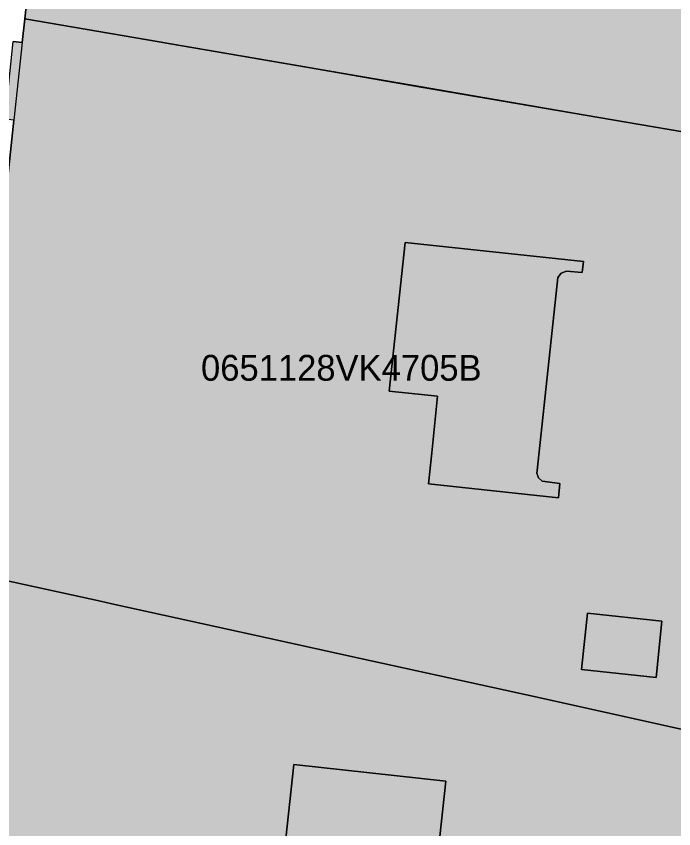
# Model space of a CAD drawing. Header units: metres. Extents: x -6 to 1255, y -2 to 532.
# Drawn here: x 805.31 to 830.76, y 399.18 to 430.64 of the extents above; entities that cross this region are included whole.
import ezdxf

# ---------------------------------------------------------------- set-up
doc = ezdxf.new("R2010")
doc.units = ezdxf.units.M
doc.header["$MEASUREMENT"] = 0
for name, color, linetype, lineweight, true_color in [('TPX_BUILDINGS', 7, 'CONTINUOUS', 0, 0x000000), ('TPX_BUILDINGS_HATCH', 7, 'CONTINUOUS', 0, 0xf0f0f0), ('TPX_BUILDINGS_SHADOWS_HATCH', 7, 'CONTINUOUS', 0, 0x000000), ('TPX_BUILDINGS_SHADOWS_OUTLINES', 7, 'CONTINUOUS', 0, 0x000000), ('TPX_CADASTRES', 7, 'CONTINUOUS', 0, 0x646464), ('TPX_CADASTRES_TEXT', 7, 'CONTINUOUS', 0, 0x000000)]:
    doc.layers.add(name, color=color, linetype=linetype, lineweight=lineweight, true_color=true_color)

msp = doc.modelspace()

# ---------------------------------------------------------------- hatches: boundary and pattern name
at = {"layer": 'TPX_BUILDINGS_HATCH'}
h = msp.add_hatch(color=256, dxfattribs=at)
h.paths.add_polyline_path([(808.032, 452.757), (805.642, 430.536), (810.842, 429.646), (811.282, 429.566), (816.4, 428.685), (820.982, 427.896), (827.322, 426.806), (827.852, 426.716), (832.692, 425.886), (834.122, 429.896), (832.06, 430.105), (833.682, 445.206), (832.182, 445.716), (832.072, 451.366), (826.142, 451.706), (821.1, 452.003), (819.342, 452.106), (818.82, 452.136), (813.282, 452.457), (812.712, 452.487), (808.032, 452.757)])
h.paths.add_polyline_path([(816.93, 433.855), (817.27, 437.115), (825.48, 436.245), (825.12, 433.005), (816.93, 433.855)], flags=16)
h.paths.add_polyline_path([(817.96, 443.955), (818.3, 447.205), (820.6, 446.965), (826.59, 446.345), (826.25, 443.095), (817.96, 443.955)], flags=16)
h = msp.add_hatch(color=256, dxfattribs=at)
h.paths.add_polyline_path([(803.43, 413.035), (803.13, 410.205), (803.472, 410.166), (803.362, 409.126), (808.572, 407.986), (809.012, 407.886), (815.012, 406.566), (818.641, 405.766), (825.471, 404.266), (831.441, 402.946), (831.691, 407.456), (831.871, 410.716), (832.162, 416.106), (832.232, 417.426), (832.47, 421.806), (832.692, 425.886), (827.852, 426.716), (827.322, 426.806), (820.982, 427.896), (816.4, 428.685), (811.282, 429.566), (810.842, 429.646), (805.642, 430.536), (805.542, 429.616), (805.2, 429.655), (804.88, 426.655), (805.222, 426.616), (803.772, 412.996), (803.43, 413.035)])
h.paths.add_polyline_path([(819.75, 416.125), (820.36, 421.875), (827.26, 421.145), (827.21, 420.715), (826.6, 420.765), (826.4, 420.685), (826.27, 420.515), (825.47, 413.045), (825.46, 412.945), (825.52, 412.765), (825.66, 412.635), (826.35, 412.545), (826.29, 411.995), (821.27, 412.535), (821.39, 413.725), (821.62, 415.925), (819.75, 416.125)], flags=16)
h.paths.add_polyline_path([(827.19, 405.345), (827.42, 407.525), (830.3, 407.215), (830.07, 405.035), (827.19, 405.345)], flags=16)
h = msp.add_hatch(color=256, dxfattribs=at)
h.paths.add_polyline_path([(803.362, 409.126), (800.931, 387.636), (806.111, 386.266), (806.381, 386.196), (812.521, 384.576), (814.821, 383.976), (826.011, 381.026), (826.121, 380.997), (826.373, 383.428), (829.712, 383.082), (829.721, 383.186), (830.34, 390.304), (827.134, 390.628), (827.693, 396.149), (830.823, 395.832), (831.211, 400.266), (831.441, 402.946), (825.471, 404.266), (818.641, 405.766), (815.012, 406.566), (809.012, 407.886), (808.572, 407.986), (803.362, 409.126)])
h.paths.add_polyline_path([(814.57, 387.779), (814.981, 391.616), (820.827, 390.989), (820.416, 387.153), (814.57, 387.779)], flags=16)
h.paths.add_polyline_path([(815.643, 397.842), (816.056, 401.658), (821.931, 401.022), (821.518, 397.206), (815.643, 397.842)], flags=16)
at = {"layer": 'TPX_BUILDINGS_SHADOWS_HATCH'}
for points in [[(820.36, 421.875), (819.75, 416.125), (821.62, 415.925), (821.39, 413.725), (821.27, 412.535), (826.29, 411.995), (826.35, 412.545), (825.66, 412.635), (825.52, 412.765), (825.46, 412.945), (825.47, 413.045), (826.27, 420.515), (826.4, 420.685), (826.6, 420.765), (827.21, 420.715), (827.26, 421.145), (820.36, 421.875)], [(827.42, 407.525), (827.19, 405.345), (830.07, 405.035), (830.3, 407.215), (827.42, 407.525)], [(816.056, 401.658), (815.643, 397.842), (821.518, 397.206), (821.931, 401.022), (816.056, 401.658)]]:
    msp.add_hatch(color=256, dxfattribs=at).paths.add_polyline_path(points)

# ---------------------------------------------------------------- linework, layer by layer
at = {"layer": 'TPX_BUILDINGS', "elevation": 0.042}
for points in [[(808.032, 452.757), (805.642, 430.536), (810.842, 429.646), (811.282, 429.566), (816.4, 428.685), (820.982, 427.896), (827.322, 426.806), (827.852, 426.716), (832.692, 425.886), (834.122, 429.896), (832.06, 430.105), (833.682, 445.206), (832.182, 445.716), (832.072, 451.366), (826.142, 451.706), (821.1, 452.003), (819.342, 452.106), (818.82, 452.136), (813.282, 452.457), (812.712, 452.487)], [(819.75, 416.125), (820.36, 421.875), (827.26, 421.145), (827.21, 420.715), (826.6, 420.765), (826.4, 420.685), (826.27, 420.515), (825.47, 413.045), (825.46, 412.945), (825.52, 412.765), (825.66, 412.635), (826.35, 412.545), (826.29, 411.995), (821.27, 412.535), (821.39, 413.725), (821.62, 415.925)], [(803.362, 409.126), (800.931, 387.636), (806.111, 386.266), (806.381, 386.196), (812.521, 384.576), (814.821, 383.976), (826.011, 381.026), (826.121, 380.997), (826.373, 383.428), (829.712, 383.082), (829.721, 383.186), (830.34, 390.304), (827.134, 390.628), (827.693, 396.149), (830.823, 395.832), (831.211, 400.266), (831.441, 402.946), (825.471, 404.266), (818.641, 405.766), (815.012, 406.566), (809.012, 407.886), (808.572, 407.986)], [(827.19, 405.345), (827.42, 407.525), (830.3, 407.215), (830.07, 405.035)], [(815.643, 397.842), (816.056, 401.658), (821.931, 401.022), (821.518, 397.206)]]:
    msp.add_lwpolyline(points, close=True, dxfattribs=at)
msp.add_lwpolyline([(803.362, 409.126), (808.572, 407.986), (809.012, 407.886), (815.012, 406.566), (818.641, 405.766), (825.471, 404.266), (831.441, 402.946), (831.691, 407.456), (831.871, 410.716), (832.162, 416.106), (832.232, 417.426), (832.47, 421.806), (832.692, 425.886), (827.852, 426.716), (827.322, 426.806), (820.982, 427.896), (816.4, 428.685), (811.282, 429.566), (810.842, 429.646), (805.642, 430.536), (805.542, 429.616), (805.2, 429.655)], dxfattribs=at)
at = {"layer": 'TPX_BUILDINGS_SHADOWS_OUTLINES', "elevation": 0.039}
msp.add_lwpolyline([(801.409, 391.861), (803.362, 409.126), (803.472, 410.166), (803.13, 410.205), (803.43, 413.035), (803.772, 412.996), (805.222, 426.616), (804.88, 426.655), (805.2, 429.655), (805.542, 429.616), (805.642, 430.536), (808.032, 452.757), (808.842, 460.297), (809.692, 468.177), (810.592, 479.197)], dxfattribs=at)
for points in [[(820.36, 421.875), (819.75, 416.125), (821.62, 415.925), (821.39, 413.725), (821.27, 412.535), (826.29, 411.995), (826.35, 412.545), (825.66, 412.635), (825.52, 412.765), (825.46, 412.945), (825.47, 413.045), (826.27, 420.515), (826.4, 420.685), (826.6, 420.765), (827.21, 420.715), (827.26, 421.145)], [(827.42, 407.525), (827.19, 405.345), (830.07, 405.035), (830.3, 407.215)], [(816.056, 401.658), (815.643, 397.842), (821.518, 397.206), (821.931, 401.022)]]:
    msp.add_lwpolyline(points, close=True, dxfattribs=at)
at = {"layer": 'TPX_CADASTRES', "elevation": 0.024}
for points in [[(808.032, 452.757), (805.642, 430.537), (810.842, 429.647), (811.282, 429.567), (820.982, 427.897), (827.322, 426.807), (827.852, 426.717), (832.692, 425.887), (834.122, 429.897), (838.772, 443.467), (833.682, 445.207), (832.182, 445.717), (832.072, 451.367), (826.142, 451.707), (819.342, 452.107), (813.282, 452.457), (812.712, 452.487)], [(803.472, 410.167), (803.362, 409.127), (808.572, 407.987), (809.012, 407.887), (815.012, 406.567), (818.641, 405.767), (825.471, 404.267), (831.441, 402.947), (831.691, 407.457), (831.871, 410.717), (832.162, 416.107), (832.232, 417.427), (832.692, 425.887), (827.852, 426.717), (827.322, 426.807), (820.982, 427.897), (811.282, 429.567), (810.842, 429.647), (805.642, 430.537), (805.542, 429.617), (805.222, 426.617), (803.772, 412.997)], [(803.362, 409.127), (800.931, 387.637), (806.111, 386.267), (806.381, 386.197), (812.521, 384.577), (814.821, 383.977), (826.011, 381.026), (829.451, 380.116), (829.551, 381.236), (829.721, 383.186), (830.361, 390.546), (830.811, 395.696), (831.211, 400.267), (831.441, 402.947), (825.471, 404.267), (818.641, 405.767), (815.012, 406.567), (809.012, 407.887), (808.572, 407.987)]]:
    msp.add_lwpolyline(points, close=True, dxfattribs=at)

# ---------------------------------------------------------------- texts
at = {"layer": 'TPX_CADASTRES_TEXT'}
msp.add_text('0651128VK4705B', height=1, dxfattribs=at).set_placement((812.464, 416.523, 0.024))

doc.saveas('drawing.dxf')
